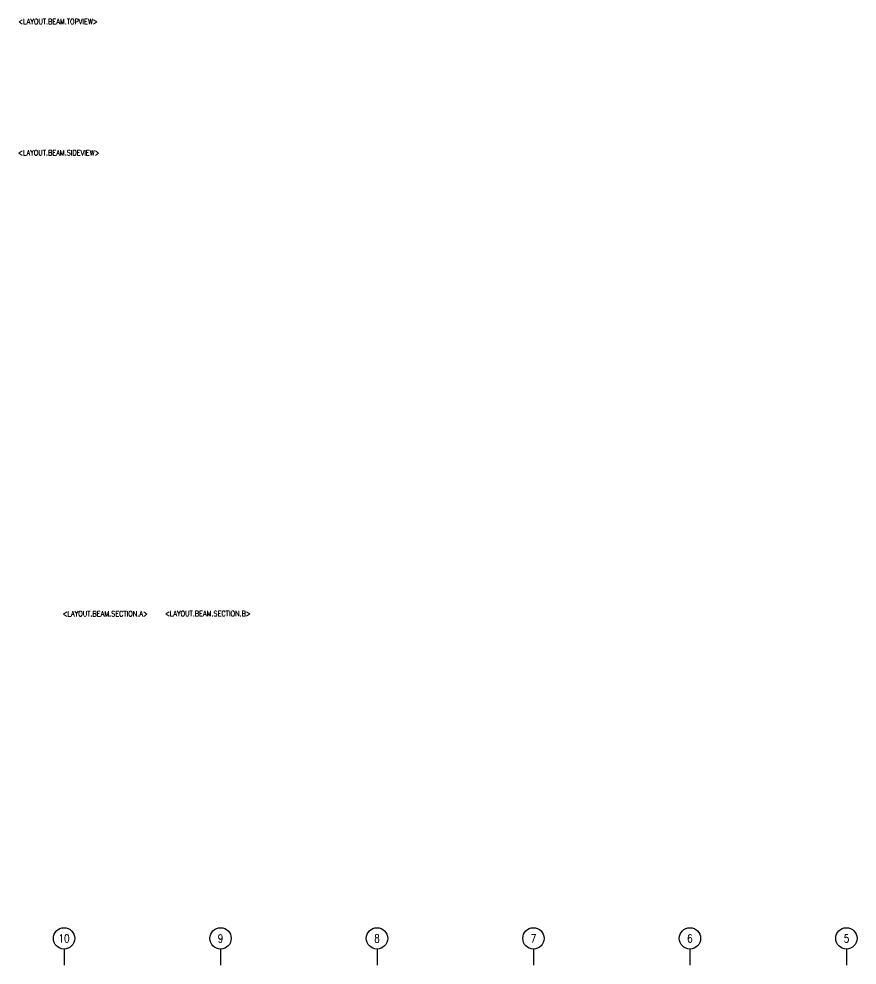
# Model space of a CAD drawing. Extents: x -4754 to 4976, y -19960 to 3841.
# Drawn here: x -263 to 2094, y 486 to 3145 of the extents above; entities that cross this region are included whole.
import ezdxf
from ezdxf.enums import TextEntityAlignment as Align

# ---------------------------------------------------------------- set-up
doc = ezdxf.new("R2010")
doc.units = 0
doc.header["$LTSCALE"] = 3
doc.layers.get('0').update_dxf_attribs({"linetype": 'CONTINUOUS'})
doc.layers.add('HB_0', color=7, linetype='CONTINUOUS', transparency=0.5)
doc.layers.add('RCAD.PARM.Treatle', color=2, linetype='CONTINUOUS')
doc.styles.get("Standard").update_dxf_attribs({"font": 'ROMANS.shx', "width": 0.8, "bigfont": 'chineset.shx'})

# ---------------------------------------------------------------- blocks, each defined once
blk = doc.blocks.new('line_guide')
at = {"color": 4, "linetype": 'Continuous'}
blk.add_line((0, 0), (0, -45), dxfattribs=at)
blk.add_circle((0, 30), 30, dxfattribs=at)
at = {"color": 4, "linetype": 'Continuous', "width": 0.8}
blk.add_attdef('A', text='', height=22.5, dxfattribs=at).set_placement((0, 30), align=Align.MIDDLE)

msp = doc.modelspace()

# ---------------------------------------------------------------- block references
at = {"layer": 'HB_0', "linetype": 'Continuous'}
for p, values in [((-136.427, 531.198), {'A': '10'}), ((303.573, 531.198), {'A': '9'}), ((743.573, 531.198), {'A': '8'}), ((1183.573, 531.198), {'A': '7'}), ((1623.573, 531.198), {'A': '6'}), ((2063.573, 531.198), {'A': '5'})]:
    msp.add_blockref('line_guide', p, dxfattribs=at).add_auto_attribs(values)

# ---------------------------------------------------------------- texts
at = {"layer": 'RCAD.PARM.Treatle', "color": 4, "linetype": 'Continuous', "width": 0.8}
for s, p in [('<LAYOUT.BEAM.TOPVIEW>', (-265.277, 3125.95)), ('<LAYOUT.BEAM.SIDEVIEW>', (-265.427, 2757.507))]:
    msp.add_text(s, height=15, rotation=360, dxfattribs=at).set_placement(p, align=Align.BOTTOM_LEFT)
for s, p in [('<LAYOUT.BEAM.SECTION.A>', (-140.466, 1466.211)), ('<LAYOUT.BEAM.SECTION.B>', (147.252, 1466.577))]:
    msp.add_text(s, height=15, rotation=360, dxfattribs=at).set_placement(p)

doc.saveas('drawing.dxf')
